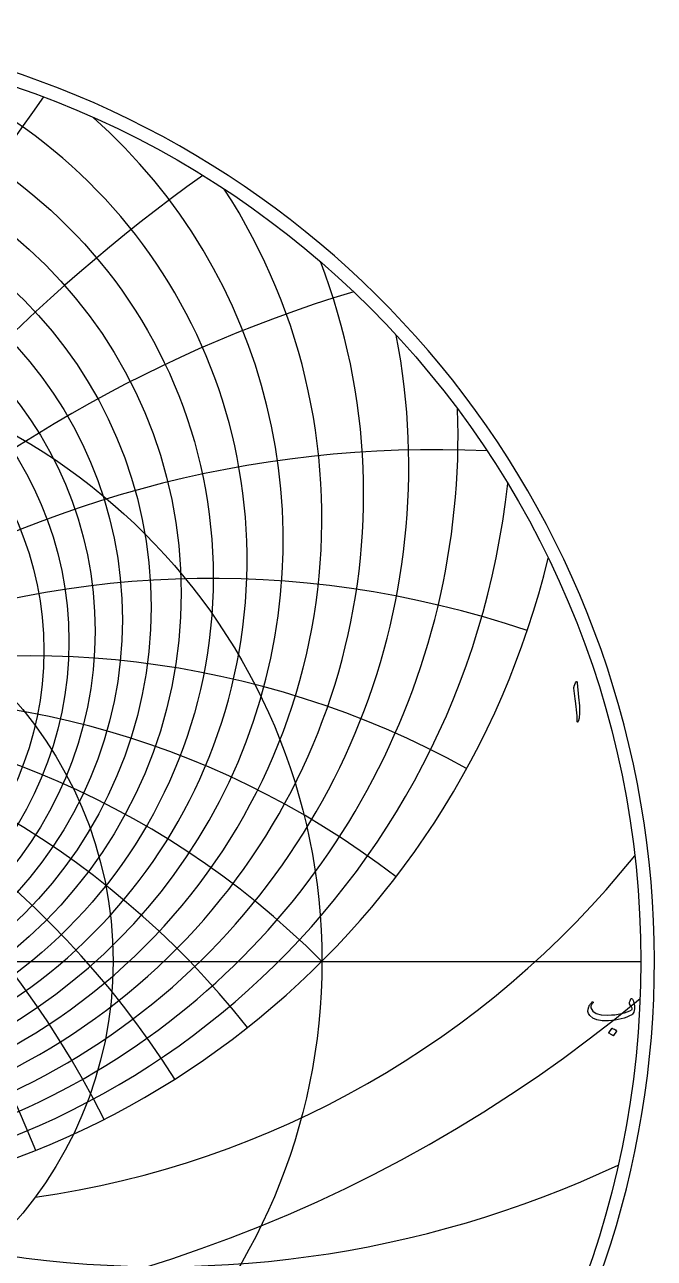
# Model space of a CAD drawing. Header units: millimetres. Extents: x -74 to 74, y -74 to 75.
# Drawn here: x 24.1 to 73.5, y -23.3 to 73.5 of the extents above; entities that cross this region are included whole.
import ezdxf

# ---------------------------------------------------------------- set-up
doc = ezdxf.new("R2010")
doc.units = ezdxf.units.MM
for name, color, linetype in [('CUT_OUTER', 1, 'Continuous'), ('ENGRAVE', 7, 'Continuous'), ('ENGRAVE_FINE', 8, 'Continuous'), ('TEXT', 5, 'Continuous')]:
    doc.layers.add(name, color=color, linetype=linetype)

msp = doc.modelspace()

# ---------------------------------------------------------------- linework, layer by layer
at = {"layer": 'CUT_OUTER'}
msp.add_arc((-0.0002, -0.0002), 73.5074, 145.195103, 87.803182, dxfattribs=at)
at = {"layer": 'ENGRAVE'}
msp.add_lwpolyline([(-72.45, 0), (72.45, 0)], dxfattribs=at)
for centre, radius in [((0, 0), 72.45), ((0, 27.7809), 34.0245), ((0, 0), 47.425), ((0, 0), 31.0439)]:
    msp.add_circle(centre, radius, dxfattribs=at)
for centre, radius, start, end in [((0, 34.7175), 47.425, 146.97731, 33.02269), ((0, 47.425), 67.0691, 193.623472, 346.376528), ((0, -47.425), 67.0691, 45, 135), ((0, -47.425), 67.0691, 45, 135), ((14.5753, 54.3959), 73.6239, 278.086936, 321.226122), ((34.8964, 60.4423), 84.381, 260.569449, 295.080797)]:
    msp.add_arc(centre, radius, start, end, dxfattribs=at)
at = {"layer": 'ENGRAVE_FINE'}
for centre, radius in [((0, 30.1071), 38.8968), ((0, 28.8818), 36.3931), ((0, 26.7902), 31.7748), ((0, 25.8976), 29.63), ((0, 25.0927), 27.5781), ((0, 24.3668), 25.6087)]:
    msp.add_circle(centre, radius, dxfattribs=at)
for centre, radius, start, end in [((0, 31.4738), 41.5543, 104.568368, 75.431632), ((184.2708, -47.425), 196.0969, 144.020094, 171.645408), ((184.2708, -47.425), 196.0969, 144.020094, 171.645408), ((0, 33.0024), 44.3882, 131.640882, 48.359118), ((116.1671, -47.425), 134.1382, 125.603475, 167.333531), ((116.1671, -47.425), 134.1382, 125.603475, 167.333531), ((0, 36.649), 50.697, 158.934283, 21.065717), ((79.9298, -47.425), 104.341, 106.715155, 162.853147), ((79.9298, -47.425), 104.341, 106.715155, 162.853147), ((0, 38.8337), 54.2431, 169.07246, 10.92754), ((0, 41.3173), 58.1113, 178.031366, 1.968634), ((-56.2776, -47.425), 87.5525, 21.864224, 92.68985), ((-56.2776, -47.425), 87.5525, 21.864224, 92.68985), ((56.2776, -47.425), 87.5525, 87.31015, 158.135776), ((56.2776, -47.425), 87.5525, 87.31015, 158.135776), ((0, 44.1568), 62.3615, 186.147532, 353.852468), ((-38.7224, -47.425), 77.4447, 26.898951, 108.68574), ((-38.7224, -47.425), 77.4447, 26.898951, 108.68574), ((38.7224, -47.425), 77.4447, 71.31426, 153.101049), ((38.7224, -47.425), 77.4447, 71.31426, 153.101049), ((-24.4111, -47.425), 71.3734, 32.348066, 118.786424), ((-24.4111, -47.425), 71.3734, 32.348066, 118.786424), ((24.4111, -47.425), 71.3734, 61.213576, 147.651934), ((24.4111, -47.425), 71.3734, 61.213576, 147.651934), ((-11.8261, -47.425), 68.1037, 38.331472, 127.454375), ((-11.8261, -47.425), 68.1037, 38.331472, 127.454375), ((11.8261, -47.425), 68.1037, 52.545625, 141.668528), ((11.8261, -47.425), 68.1037, 52.545625, 141.668528), ((0, 84.2386), 113.3007, 230.287975, 309.712025)]:
    msp.add_arc(centre, radius, start, end, dxfattribs=at)
at = {"layer": 'TEXT'}
for points in [[(67.3348, 21.8344), (67.3785, 21.9189), (67.4136, 21.9486), (67.4402, 21.9235), (67.4582, 21.8435), (67.5633, 20.7238), (67.6258, 20.0365), (67.6398, 19.4875), (67.6053, 19.0768), (67.5221, 18.8042), (67.507, 18.782), (67.4936, 18.77), (67.4819, 18.7683), (67.4719, 18.7768), (67.4639, 18.7903), (67.4582, 18.8077), (67.4547, 18.8291), (67.4536, 18.8545), (67.4536, 19.0525), (67.4445, 19.2624), (67.4262, 19.4844), (67.3988, 19.7183), (67.3928, 19.7794), (67.3748, 19.9445), (67.3448, 20.2136), (67.3028, 20.5867), (67.2022, 21.4139), (67.1999, 21.4579), (67.2022, 21.4985), (67.2091, 21.5356), (67.2205, 21.5693)], [(71.7555, -2.9319), (71.7862, -2.9705), (71.8143, -3.0131), (71.8399, -3.0596), (71.8629, -3.1102), (71.8833, -3.1645), (71.9011, -3.2222), (71.9164, -3.2833), (71.9291, -3.3478), (71.9457, -3.4775), (71.9497, -3.6061), (71.9411, -3.7335), (71.92, -3.8597), (71.888, -3.9723), (71.8469, -4.0631), (71.7966, -4.1322), (71.7372, -4.1796), (71.5486, -4.2793), (71.3487, -4.3682), (71.1373, -4.4461), (70.9145, -4.5133), (70.6803, -4.569), (70.4346, -4.6127), (70.1775, -4.6444), (69.909, -4.6641), (69.4057, -4.6589), (68.9927, -4.5887), (68.6699, -4.4533), (68.4374, -4.2528), (68.342, -4.0959), (68.298, -3.9271), (68.3054, -3.7463), (68.3643, -3.5535), (68.3841, -3.5119), (68.4071, -3.4695), (68.4333, -3.4262), (68.4625, -3.3821), (68.495, -3.3371), (68.5305, -3.2913), (68.5692, -3.2446), (68.6111, -3.197), (68.6251, -3.1836), (68.6396, -3.1753), (68.6548, -3.1722), (68.6705, -3.1742), (68.6811, -3.1782), (68.6899, -3.1856), (68.697, -3.1964), (68.7025, -3.2107), (68.705, -3.2242), (68.7036, -3.237), (68.6982, -3.2493), (68.6888, -3.261), (68.6496, -3.3076), (68.6145, -3.3558), (68.5834, -3.4058), (68.5562, -3.4575), (68.5377, -3.5069), (68.5277, -3.5546), (68.5262, -3.6006), (68.5334, -3.6449), (68.6762, -3.9034), (68.9447, -4.0848), (69.3389, -4.1891), (69.8588, -4.2162), (70.1446, -4.2052), (70.4169, -4.1814), (70.6759, -4.1446), (70.9214, -4.0951), (71.1537, -4.0327), (71.3733, -3.9574), (71.5799, -3.8693), (71.7737, -3.7683), (71.7549, -3.674), (71.712, -3.5695), (71.6452, -3.4547), (71.5544, -3.3296), (71.5515, -3.3176), (71.5521, -3.2953), (71.5561, -3.2627), (71.5635, -3.2199), (71.5655, -3.2156), (71.5669, -3.2119), (71.5678, -3.2087), (71.5681, -3.2062), (71.5829, -3.1479), (71.6046, -3.0828), (71.6332, -3.0108), (71.6686, -2.9319), (71.6843, -2.9079), (71.704, -2.8999), (71.7277, -2.9079), (71.7555, -2.9319)], [(70.1604, -5.2582), (70.1661, -5.2525), (70.1741, -5.2491), (70.1844, -5.2479), (70.197, -5.2491), (70.2858, -5.2851), (70.3695, -5.3291), (70.4481, -5.3811), (70.5215, -5.441), (70.5286, -5.4502), (70.5317, -5.4593), (70.5309, -5.4685), (70.526, -5.4776), (70.3112, -5.825), (70.3032, -5.8332), (70.2929, -5.8352), (70.2804, -5.831), (70.2655, -5.8204), (70.2527, -5.8112), (70.2324, -5.7975), (70.2047, -5.7792), (70.1696, -5.7564), (70.1264, -5.729), (70.0747, -5.697), (70.0144, -5.6604), (69.9456, -5.6193), (69.9365, -5.6124), (69.9319, -5.6056), (69.9319, -5.5987), (69.9365, -5.5919)]]:
    msp.add_lwpolyline(points, close=True, dxfattribs=at)

doc.saveas('drawing.dxf')
